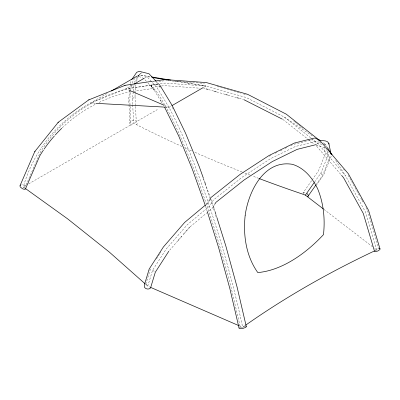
<?xml version="1.0" encoding="UTF-8"?>
<svg xmlns="http://www.w3.org/2000/svg" width="400" height="400" viewBox="0 0 400 400"><rect width="100%" height="100%" fill="white"/><g stroke="black" fill="none" stroke-linecap="round" stroke-linejoin="round"><path stroke-width="0.3" stroke-dasharray="2 1.5" d="M129.71 90.195L128.71 98.76L128.985 104.29M129.785 89.58L130.425 84.075M130.495 83.465L131.13 80.57M132.7 104.29L132.43 98.78L133.28 91.48M133.35 90.875L134.2 83.575M145.345 283.91L146.02 283.56L150.85 267.66M322.1 144.275L317.96 143.565L314.415 141.715L295.335 146.51L270.37 158.775L242.08 177.255L213.365 200.055L209.47 206.2L187.18 224.83L166.205 249.04L152.6 270.2L147.755 286.14L150.705 287.415M331.21 156.08L323.82 174.535L316.365 185.165M314.55 182.075L320.895 173.04L327.885 155.695L326.77 150.29M316.415 184.275L322.405 175.735L329.335 158.545L327.74 150.825M26.165 184.885L40.065 152.775A187.45 159.41 33.7 0 1 127.42 88.74L157.335 84.335L160.49 87.785M209.445 199.755L206.815 203.905L205.875 204.69M210.075 199.635L207.23 204.125L205.805 205.315M213.03 206.945L212.06 208.475L207.27 212.48M213.355 206.435L214.325 204.9M156.465 258.925L160.76 252.25M134.345 82.36L139.28 74.86L150.89 76.81M303.81 193.655L303.015 192.915L311.805 180.395M312.155 179.895L318.48 170.875L325.44 153.62L324.075 147.02M169.63 250.285L177.76 240.9M179.385 239.02L180.605 237.615M184.67 232.92L185.89 231.51M187.515 229.635L188.33 228.695M137.515 76.435L141.49 72.895M190.03 226.89L206.79 212.88M132.43 98.78L135.025 96.61A190.485 30.735 73.6 0 1 135.085 94.365M374.995 251.22L378.715 248.3L367.35 210L365.26 206.205M132.73 104.9L133.63 123.27L136.47 124.625L136.85 124.34A3.715 2.145 0 0 0 136.26 121.755M303.015 192.915L304.11 192.45L305.625 192.655M107.1 93.44L90.475 103.04A188.97 160.7 33.7 0 0 23.29 186.975L25.355 189.185M137.67 75.79L139.28 74.86L151.275 77.35M132.375 85.1L125.885 88.845L90.475 103.04L95.46 103.315M144.82 77.915L146.98 76.665L157.055 87.68L168.98 107.34A188.97 30.49 73.6 0 1 242.66 327.28L245.595 326.015M25.915 185.46L23.29 186.975L24.67 187.97M28.61 183.905L157.275 109.62M165.245 107.135L168.98 107.34L171.12 106.105M203.745 87.275L205.88 86.04L246.355 97.57L284.365 117.08L312.75 136.195M239.86 327.09L242.66 327.28A922.81 532.78 0 0 1 245.16 325.515M269.23 156.22L270.885 155.405M275.305 153.235L276.96 152.42M280.275 150.795L281.935 149.98M285.245 148.35L286.905 147.535M290.77 145.635L292.98 144.55M294.18 144.25L312.205 139.72L315.655 141.525L320.305 142.32M157.87 84.135L125.885 88.845L128.72 90.065M160.255 83.785L165.025 83.08L205.88 86.04L175.94 81.015M151.97 87.43L160.875 86.12M161.435 86.035L164.245 85.62L199.925 88.205M130.76 91.71L126.44 92.35A185.965 158.15 33.7 0 0 99.14 102.42M133.23 91.35L153.59 88.35L156.025 91.01A185.775 29.975 73.6 0 1 231.155 287.8L240.26 326.89M154.295 84.66L157.335 84.335L156.71 81.81L158.64 83.92M153.59 88.35L151.875 87.515L153.395 89.17M167.68 80.675L165.81 80.54L156.62 81.895L155.99 81.405M172.04 80.99L191.97 82.435M192.595 82.48L199.445 82.975M200.07 83.02L204.43 83.335M203.615 88.475L204.845 88.56M173.98 80.96L205.88 86.04M324.47 144.685L325.65 144.885L326.99 146.975M324.74 147.45L319.365 146.525L317.85 145.735M217.11 86.42L241.07 93.245M243.46 93.925L247.045 94.945M208.41 89.575L213.76 91.1M216.73 91.95L225.05 94.32M228.02 95.165L236.31 97.525M239.23 98.355L243.315 99.52M164.445 105.395L168.98 107.34M239.235 325.795L242.66 327.28M324.1 143.845L325.65 144.885L326.635 146.865M152.6 270.2L154.42 271.535M323.88 209.345L372.705 246.89M374.675 248.405L376.65 249.925A922.81 532.78 0 0 0 375.51 250.46M25.585 186.215L24.105 185.24A3.305 1.72 23.4 0 0 21.615 184.695M293.73 120.93L294.71 121.7M295.2 122.085L296.67 123.245M297.16 123.63L298.63 124.79M299.12 125.175L301.08 126.72M301.57 127.11L303.04 128.265M284.365 117.08L311.145 138.19M311.63 138.575L317.96 143.565L345.415 175.67L365.32 211.74L376.65 249.925M282.84 119.41L308.485 139.625M308.97 140.01L313.805 143.82M323.21 142.82L325.65 144.885M145.43 284.08L147.755 286.14L146.02 283.56M146.355 81.29L144.27 79.01A187.45 30.245 73.6 0 0 137.63 76.895M148.025 83.115L150.11 85.395M319.695 141.4L321.32 143.295M325.775 148.505L326.585 149.455M343.605 169.355L344.35 170.225M316.63 146.2L341.145 174.87M335.7 160.54L345.415 175.67M154.47 90.53L159.905 99.49M161.185 101.595L163.425 105.285M320.895 173.04L322.405 175.735M348.22 175.33L359.58 195.915M360.775 198.08L361.67 199.705M361.97 200.25L363.465 202.955M203.525 178.59L204.365 180.94M205.205 183.29L210.03 196.795M210.87 199.145L212.965 205.015M205.56 206.22L207.095 210.955M214.08 208.56L214.82 210.92M216.12 215.055L216.675 216.825M213.515 208.54L214.45 211.515M215.57 215.08L216.13 216.865M135.025 96.61L135.475 105.83M135.505 106.445L136.23 121.2L135.455 120.76A3.93 3.225 -2.8 0 0 132.635 120.515L130.4 121.89A3.305 2.71 -2.8 0 0 130.055 124.07L131.03 125.34L129.835 100.945A187.45 30.245 73.6 0 1 131.735 84.66M129.015 104.9L129.92 123.33M62.2 127.86A185.965 158.15 33.7 0 1 95.86 104.045M258.76 178.4A1074.675 620.46 0 0 1 252.405 175.985M250.105 175.1A1074.675 620.46 0 0 1 242.585 172.17M242 171.94A1074.675 620.46 0 0 1 193.785 151.825M191.54 150.83A1074.675 620.46 0 0 1 184.73 147.775M181.86 146.475A1074.675 620.46 0 0 1 136.47 124.625M135.11 93.635A190.485 30.735 73.6 0 1 135.965 84.605M136.59 81.46A190.485 30.735 73.6 0 1 141.93 72.505M132.215 83.15A187.45 30.245 73.6 0 1 136.63 77.22M172.345 107.325A187.795 30.3 73.6 0 1 173.625 109.75M203.06 178.41A187.795 30.3 73.6 0 1 204.11 181.285M204.95 183.6A187.795 30.3 73.6 0 1 209.935 197.775M210.14 198.37A187.795 30.3 73.6 0 1 212.58 205.57"/><path stroke-width="0.6" d="M43.415 150.15A185.965 158.15 33.7 0 0 39.775 155.875L25.355 189.185L24.96 189.255A3.305 1.72 23.4 0 1 22.47 188.715L20.46 187.15A3.93 2.045 23.4 0 1 20.105 185.485L34.775 151.595L58.3 122.21L88.715 99.91L125.155 85.305L152.42 81.29M209.775 199.235L210.76 197.68L240.08 174.4L269.085 155.49L294.445 143.03L314.78 137.985L319.285 140.09L318.51 139.93C321.58 141.39 327.015 139.545 328.79 143.215L331.095 154.375M214.65 204.39L215.94 202.35L244.14 179.96L272.27 161.585L297.09 149.385L315.83 144.68L317.345 145.47M168.815 251.225L155.33 272.2L150.505 288.065C148.395 290.31 143.18 288.545 144.3 285.155L149.195 269.04L163.38 246.99L184.68 222.405L205.405 205.085M131.795 79.555L136.735 72.265L139.355 71.355L148.975 73.735L155.805 81M259.34 178.62A1074.675 620.46 0 0 0 302.26 193.99L305.39 195.13L314.2 182.58M307.6 196.83L315.71 185.28M20.105 185.485L20.425 185.09M57.985 122.595L58.3 122.21M34.775 151.595L35.09 151.2M178.165 240.43L178.98 239.49M181.01 237.145L181.825 236.205M183.45 234.33L184.265 233.39M186.295 231.04L187.11 230.105M188.735 228.225L189.55 227.29M153.1 81.62L153.615 81.325M111.39 90.965L137.135 76.1M134 84.16L144.28 78.23M171.655 105.8L203.21 87.58M124.785 85.455L125.155 85.305M88.715 99.91L89.14 99.74M154.435 81.11L164.87 79.57L206.425 82.58L247.585 94.305L286.25 114.155L320.41 141.085L348.33 173.735L368.575 210.42L380 248.93M96.08 103.35L165.245 107.135M152.505 77.545L166.615 79.79M167.84 79.985L169.07 80.18M151.5 76.915L171.055 80.195M206.035 88.9L207.815 89.41M214.355 91.27L216.135 91.78M225.645 94.485L227.425 94.995M236.895 97.69L238.645 98.19M243.9 99.685L282.285 119.125M245.595 326.015L246.26 326.455A3.305 1.08 -13.1 0 1 245.46 327.47L243.025 328.375A3.93 1.285 -13.1 0 1 240.375 328.64L239.065 328.11L229.895 288.755L218.68 247.835L207.285 211.55M129.29 90.305L163.88 105.15M150.705 287.415L238.665 325.55M25.595 188.635L67.6 218.83L109.125 251.91L144.965 283.665M305.39 195.13L323.385 208.965M307.075 193.52L308.075 194.815L308.355 196.2M158.64 83.92L159.96 85.36L171.985 105.185M153.395 89.17L154.15 90M341.54 175.33L343.51 177.635L363.29 213.48L374.585 251.545L376.195 251.435A3.305 1.215 -16.5 0 0 378.695 250.55L379.995 249.3A3.93 1.445 -16.5 0 0 379.335 248.41M327.325 147.495L332.015 154.8M160.225 100.015L160.865 101.07M164.7 107.395L178.75 136.075L192.435 169.485L205.35 205.635M172.335 105.81L185.55 133.2L199.33 166.845L203.315 178.005M204.575 181.525L205.205 183.29M151.495 86.75L151.145 85.025M213.34 206.2L213.895 207.97M215.005 211.51L215.935 214.465M216.86 217.415L225.765 245.755L237.06 286.96L246.26 326.455M151.47 86.8L151.255 84.99M328.79 143.215L328.97 144.105M245.66 325.16A922.81 532.78 0 0 1 374.37 250.995M44.115 149.125A185.965 158.15 33.7 0 1 54.45 135.905M55.28 134.975A185.965 158.15 33.7 0 1 61.755 128.29M239.065 328.11A3.305 1.08 -13.1 0 1 239.09 327.795M245.19 215.225C243.015 235.025 246.015 256.05 257.79 272.565A118.095 68.185 -60 0 0 323.485 234.635C325.18 219.17 323.625 203.405 317.715 188.935C312.5 178.015 304.37 167.95 292.395 164.32C263.87 159.52 248.41 191.75 245.19 215.225"/></g></svg>
